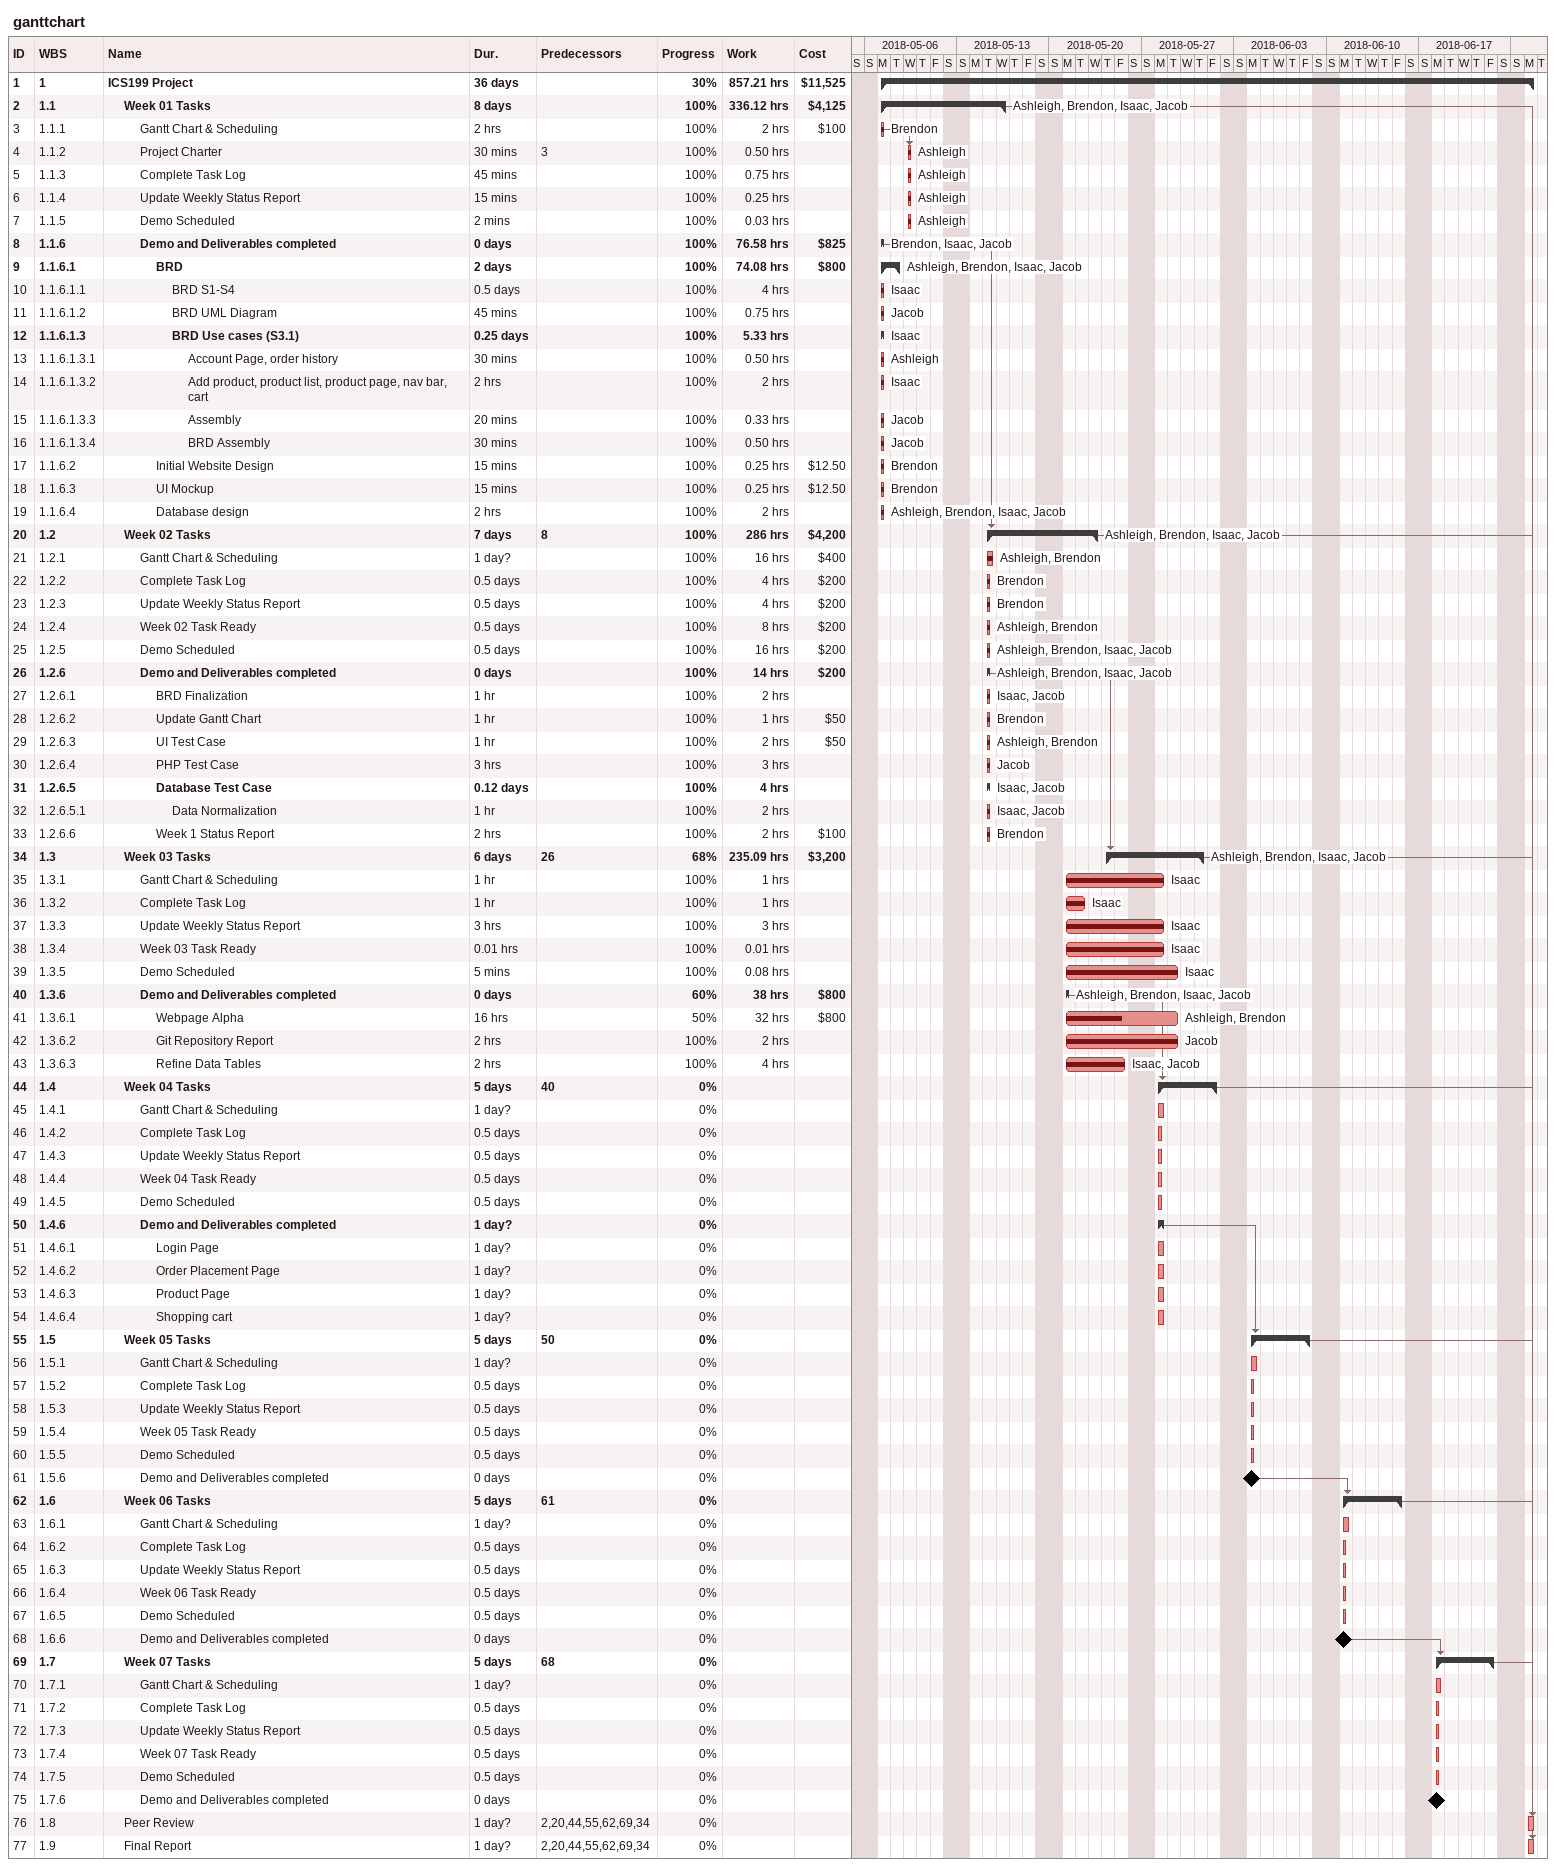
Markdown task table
ganttchart

| ID | WBS | Task | Duration | Start | Finish | Predecessors | Resources | % complete | Work (h) | Cost ($) |
|---|---|---|---|---|---|---|---|---|---|---|
| 1 | 1 | **ICS199 Project** | 36d | 2018-05-07 | 2018-06-25 |  |  | 30 | 857.21 | 11525 |
| 2 | 1.1 | **Week 01 Tasks** | 8d | 2018-05-07 | 2018-05-16 |  | Ashleigh, Brendon, Isaac, Jacob | 100 | 336.12 | 4125 |
| 3 | 1.1.1 | Gantt Chart & Scheduling | 2h | 2018-05-07 | 2018-05-07 |  | Brendon | 100 | 2 | 100 |
| 4 | 1.1.2 | Project Charter | 30min | 2018-05-09 | 2018-05-09 | 3 | Ashleigh | 100 | 0.50 |  |
| 5 | 1.1.3 | Complete Task Log | 45min | 2018-05-09 | 2018-05-09 |  | Ashleigh | 100 | 0.75 |  |
| 6 | 1.1.4 | Update Weekly Status Report | 15min | 2018-05-09 | 2018-05-09 |  | Ashleigh | 100 | 0.25 |  |
| 7 | 1.1.5 | Demo Scheduled | 2min | 2018-05-09 | 2018-05-09 |  | Ashleigh | 100 | 0.03 |  |
| 8 | 1.1.6 | **Demo and Deliverables completed** | 0d | 2018-05-07 | 2018-05-07 |  | Brendon, Isaac, Jacob | 100 | 76.58 | 825 |
| 9 | 1.1.6.1 | **BRD** | 2d | 2018-05-07 | 2018-05-08 |  | Ashleigh, Brendon, Isaac, Jacob | 100 | 74.08 | 800 |
| 10 | 1.1.6.1.1 | BRD S1-S4 | 0.5d | 2018-05-07 | 2018-05-07 |  | Isaac | 100 | 4 |  |
| 11 | 1.1.6.1.2 | BRD UML Diagram | 45min | 2018-05-07 | 2018-05-07 |  | Jacob | 100 | 0.75 |  |
| 12 | 1.1.6.1.3 | **BRD Use cases (S3.1)** | 0.25d | 2018-05-07 | 2018-05-07 |  | Isaac | 100 | 5.33 |  |
| 13 | 1.1.6.1.3.1 | Account Page, order history | 30min | 2018-05-07 | 2018-05-07 |  | Ashleigh | 100 | 0.50 |  |
| 14 | 1.1.6.1.3.2 | Add product, product list, product page, nav bar, cart | 2h | 2018-05-07 | 2018-05-07 |  | Isaac | 100 | 2 |  |
| 15 | 1.1.6.1.3.3 | Assembly | 20min | 2018-05-07 | 2018-05-07 |  | Jacob | 100 | 0.33 |  |
| 16 | 1.1.6.1.3.4 | BRD Assembly | 30min | 2018-05-07 | 2018-05-07 |  | Jacob | 100 | 0.50 |  |
| 17 | 1.1.6.2 | Initial Website Design | 15min | 2018-05-07 | 2018-05-07 |  | Brendon | 100 | 0.25 | 12.50 |
| 18 | 1.1.6.3 | UI Mockup | 15min | 2018-05-07 | 2018-05-07 |  | Brendon | 100 | 0.25 | 12.50 |
| 19 | 1.1.6.4 | Database design | 2h | 2018-05-07 | 2018-05-07 |  | Ashleigh, Brendon, Isaac, Jacob | 100 | 2 |  |
| 20 | 1.2 | **Week 02 Tasks** | 7d | 2018-05-15 | 2018-05-23 | 8 | Ashleigh, Brendon, Isaac, Jacob | 100 | 286 | 4200 |
| 21 | 1.2.1 | Gantt Chart & Scheduling | 1d? | 2018-05-15 | 2018-05-15 |  | Ashleigh, Brendon | 100 | 16 | 400 |
| 22 | 1.2.2 | Complete Task Log | 0.5d | 2018-05-15 | 2018-05-15 |  | Brendon | 100 | 4 | 200 |
| 23 | 1.2.3 | Update Weekly Status Report | 0.5d | 2018-05-15 | 2018-05-15 |  | Brendon | 100 | 4 | 200 |
| 24 | 1.2.4 | Week 02 Task Ready | 0.5d | 2018-05-15 | 2018-05-15 |  | Ashleigh, Brendon | 100 | 8 | 200 |
| 25 | 1.2.5 | Demo Scheduled | 0.5d | 2018-05-15 | 2018-05-15 |  | Ashleigh, Brendon, Isaac, Jacob | 100 | 16 | 200 |
| 26 | 1.2.6 | **Demo and Deliverables completed** | 0d | 2018-05-15 | 2018-05-15 |  | Ashleigh, Brendon, Isaac, Jacob | 100 | 14 | 200 |
| 27 | 1.2.6.1 | BRD Finalization | 1h | 2018-05-15 | 2018-05-15 |  | Isaac, Jacob | 100 | 2 |  |
| 28 | 1.2.6.2 | Update Gantt Chart | 1h | 2018-05-15 | 2018-05-15 |  | Brendon | 100 | 1 | 50 |
| 29 | 1.2.6.3 | UI Test Case | 1h | 2018-05-15 | 2018-05-15 |  | Ashleigh, Brendon | 100 | 2 | 50 |
| 30 | 1.2.6.4 | PHP Test Case | 3h | 2018-05-15 | 2018-05-15 |  | Jacob | 100 | 3 |  |
| 31 | 1.2.6.5 | **Database Test Case** | 0.12d | 2018-05-15 | 2018-05-15 |  | Isaac, Jacob | 100 | 4 |  |
| 32 | 1.2.6.5.1 | Data Normalization | 1h | 2018-05-15 | 2018-05-15 |  | Isaac, Jacob | 100 | 2 |  |
| 33 | 1.2.6.6 | Week 1 Status Report | 2h | 2018-05-15 | 2018-05-15 |  | Brendon | 100 | 2 | 100 |
| 34 | 1.3 | **Week 03 Tasks** | 6d | 2018-05-24 | 2018-05-31 | 26 | Ashleigh, Brendon, Isaac, Jacob | 68 | 235.09 | 3200 |
| 35 | 1.3.1 | Gantt Chart & Scheduling | 1h | 2018-05-21 | 2018-05-28 |  | Isaac | 100 | 1 |  |
| 36 | 1.3.2 | Complete Task Log | 1h | 2018-05-21 | 2018-05-22 |  | Isaac | 100 | 1 |  |
| 37 | 1.3.3 | Update Weekly Status Report | 3h | 2018-05-21 | 2018-05-28 |  | Isaac | 100 | 3 |  |
| 38 | 1.3.4 | Week 03 Task Ready | 0.01h | 2018-05-21 | 2018-05-28 |  | Isaac | 100 | 0.01 |  |
| 39 | 1.3.5 | Demo Scheduled | 5min | 2018-05-21 | 2018-05-29 |  | Isaac | 100 | 0.08 |  |
| 40 | 1.3.6 | **Demo and Deliverables completed** | 0d | 2018-05-21 | 2018-05-21 |  | Ashleigh, Brendon, Isaac, Jacob | 60 | 38 | 800 |
| 41 | 1.3.6.1 | Webpage Alpha | 16h | 2018-05-21 | 2018-05-29 |  | Ashleigh, Brendon | 50 | 32 | 800 |
| 42 | 1.3.6.2 | Git Repository Report | 2h | 2018-05-21 | 2018-05-29 |  | Jacob | 100 | 2 |  |
| 43 | 1.3.6.3 | Refine Data Tables | 2h | 2018-05-21 | 2018-05-25 |  | Isaac, Jacob | 100 | 4 |  |
| 44 | 1.4 | **Week 04 Tasks** | 5d | 2018-05-28 | 2018-06-01 | 40 |  | 0 |  |  |
| 45 | 1.4.1 | Gantt Chart & Scheduling | 1d? | 2018-05-28 | 2018-05-28 |  |  | 0 |  |  |
| 46 | 1.4.2 | Complete Task Log | 0.5d | 2018-05-28 | 2018-05-28 |  |  | 0 |  |  |
| 47 | 1.4.3 | Update Weekly Status Report | 0.5d | 2018-05-28 | 2018-05-28 |  |  | 0 |  |  |
| 48 | 1.4.4 | Week 04 Task Ready | 0.5d | 2018-05-28 | 2018-05-28 |  |  | 0 |  |  |
| 49 | 1.4.5 | Demo Scheduled | 0.5d | 2018-05-28 | 2018-05-28 |  |  | 0 |  |  |
| 50 | 1.4.6 | **Demo and Deliverables completed** | 1d? | 2018-05-28 | 2018-05-28 |  |  | 0 |  |  |
| 51 | 1.4.6.1 | Login Page | 1d? | 2018-05-28 | 2018-05-28 |  |  | 0 |  |  |
| 52 | 1.4.6.2 | Order Placement Page | 1d? | 2018-05-28 | 2018-05-28 |  |  | 0 |  |  |
| 53 | 1.4.6.3 | Product Page | 1d? | 2018-05-28 | 2018-05-28 |  |  | 0 |  |  |
| 54 | 1.4.6.4 | Shopping cart | 1d? | 2018-05-28 | 2018-05-28 |  |  | 0 |  |  |
| 55 | 1.5 | **Week 05 Tasks** | 5d | 2018-06-04 | 2018-06-08 | 50 |  | 0 |  |  |
| 56 | 1.5.1 | Gantt Chart & Scheduling | 1d? | 2018-06-04 | 2018-06-04 |  |  | 0 |  |  |
| 57 | 1.5.2 | Complete Task Log | 0.5d | 2018-06-04 | 2018-06-04 |  |  | 0 |  |  |
| 58 | 1.5.3 | Update Weekly Status Report | 0.5d | 2018-06-04 | 2018-06-04 |  |  | 0 |  |  |
| 59 | 1.5.4 | Week 05 Task Ready | 0.5d | 2018-06-04 | 2018-06-04 |  |  | 0 |  |  |
| 60 | 1.5.5 | Demo Scheduled | 0.5d | 2018-06-04 | 2018-06-04 |  |  | 0 |  |  |
| 61 | 1.5.6 | Demo and Deliverables completed | 0d | 2018-06-04 | 2018-06-04 |  |  | 0 |  |  |
| 62 | 1.6 | **Week 06 Tasks** | 5d | 2018-06-11 | 2018-06-15 | 61 |  | 0 |  |  |
| 63 | 1.6.1 | Gantt Chart & Scheduling | 1d? | 2018-06-11 | 2018-06-11 |  |  | 0 |  |  |
| 64 | 1.6.2 | Complete Task Log | 0.5d | 2018-06-11 | 2018-06-11 |  |  | 0 |  |  |
| 65 | 1.6.3 | Update Weekly Status Report | 0.5d | 2018-06-11 | 2018-06-11 |  |  | 0 |  |  |
| 66 | 1.6.4 | Week 06 Task Ready | 0.5d | 2018-06-11 | 2018-06-11 |  |  | 0 |  |  |
| 67 | 1.6.5 | Demo Scheduled | 0.5d | 2018-06-11 | 2018-06-11 |  |  | 0 |  |  |
| 68 | 1.6.6 | Demo and Deliverables completed | 0d | 2018-06-11 | 2018-06-11 |  |  | 0 |  |  |
| 69 | 1.7 | **Week 07 Tasks** | 5d | 2018-06-18 | 2018-06-22 | 68 |  | 0 |  |  |
| 70 | 1.7.1 | Gantt Chart & Scheduling | 1d? | 2018-06-18 | 2018-06-18 |  |  | 0 |  |  |
| 71 | 1.7.2 | Complete Task Log | 0.5d | 2018-06-18 | 2018-06-18 |  |  | 0 |  |  |
| 72 | 1.7.3 | Update Weekly Status Report | 0.5d | 2018-06-18 | 2018-06-18 |  |  | 0 |  |  |
| 73 | 1.7.4 | Week 07 Task Ready | 0.5d | 2018-06-18 | 2018-06-18 |  |  | 0 |  |  |
| 74 | 1.7.5 | Demo Scheduled | 0.5d | 2018-06-18 | 2018-06-18 |  |  | 0 |  |  |
| 75 | 1.7.6 | Demo and Deliverables completed | 0d | 2018-06-18 | 2018-06-18 |  |  | 0 |  |  |
| 76 | 1.8 | Peer Review | 1d? | 2018-06-25 | 2018-06-25 | 2, 20, 44, 55, 62, 69, 34 |  | 0 |  |  |
| 77 | 1.9 | Final Report | 1d? | 2018-06-25 | 2018-06-25 | 2, 20, 44, 55, 62, 69, 34 |  | 0 |  |  |
